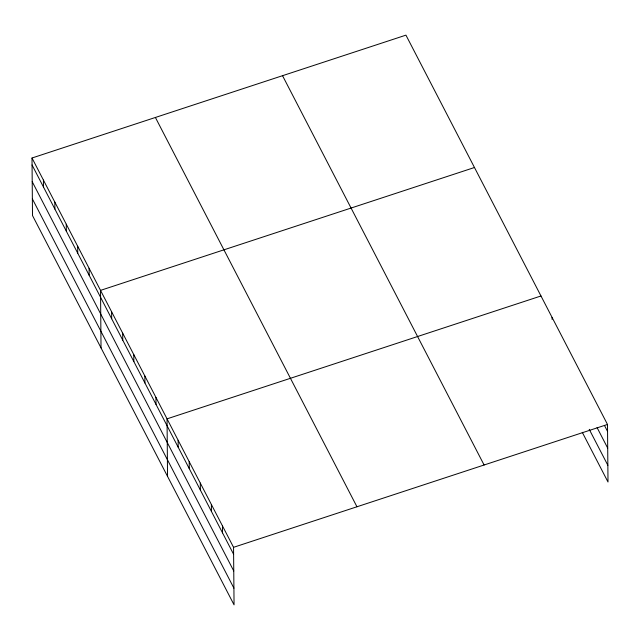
<?xml version="1.0" encoding="UTF-8"?>
<svg xmlns="http://www.w3.org/2000/svg" width="640" height="640" viewBox="0 0 640 640"><rect width="100%" height="100%" fill="white"/><g stroke="black" fill="none" stroke-linecap="round" stroke-linejoin="round"><path stroke-width="0.96" d="M32 158.008L233.552 547.32L234.056 604.856L32.504 215.544L32 158.008L405.944 35.144L607.496 424.456L608 481.992L582.28 432.32M474.472 167.504L100.528 290.376L101.032 347.912M540.984 295.976L167.04 418.848L167.544 476.384M233.552 547.32L607.496 424.456M604.456 425.432L607.56 431.424M597.064 427.56L607.704 448.112M589.232 429.336L607.856 465.304M282.544 75.688L484.096 465M155.4 117.464L356.96 506.776M32.064 164.984L233.616 554.296M32.208 181.672L233.76 570.976M32.36 198.864L233.912 588.168M552.072 317.392L552.088 319.384M222.472 525.904L222.528 532.88M211.384 504.496L211.448 511.472M200.296 483.08L200.36 490.056M189.216 461.672L189.272 468.648M178.128 440.256L178.192 447.232M155.96 397.432L156.016 404.408M144.872 376.024L144.928 383M133.784 354.608L133.848 361.584M122.696 333.2L122.76 340.176M111.616 311.784L111.672 318.76M89.104 268.312L89.168 275.288M77.688 246.248L77.744 253.224M66.264 224.192L66.328 231.168M54.84 202.128L54.904 209.104M43.424 180.072L43.48 187.04"/></g></svg>
